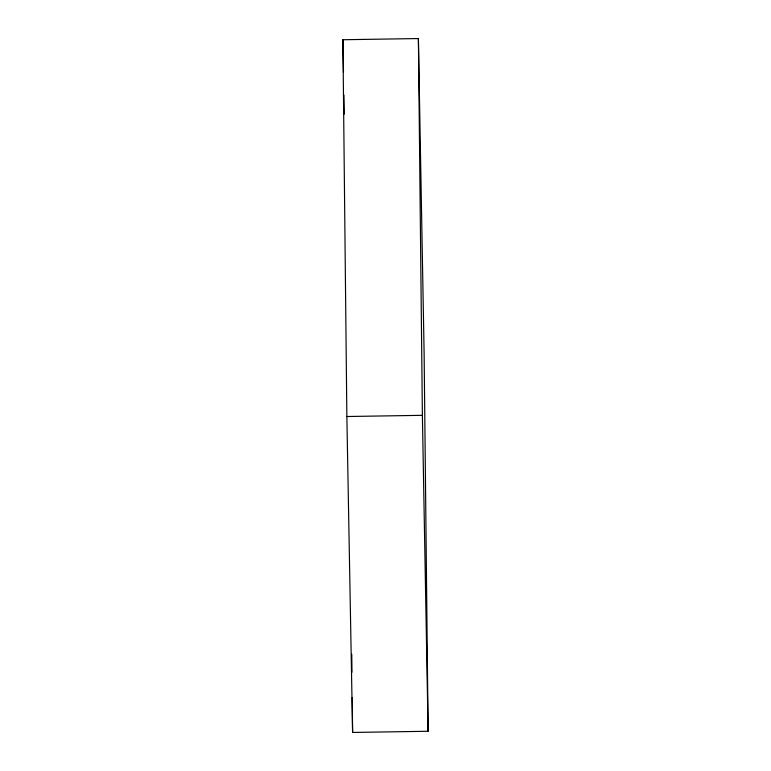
<?xml version="1.0" encoding="UTF-8"?>
<svg xmlns="http://www.w3.org/2000/svg" width="771" height="771" viewBox="0 0 771 771"><rect width="100%" height="100%" fill="white"/><g stroke="black" fill="none" stroke-linecap="round" stroke-linejoin="round"><path stroke-width="1.16" d="M342.893 39.735L418.402 38.55L424.137 354.487L428.107 731.265L352.598 732.45L346.863 416.513L342.893 39.735L343.48 72.166M346.863 416.513L422.383 415.328L418.402 38.55M422.383 415.328L428.107 731.265M343.895 94.997L344.242 114.214M351.769 654.203L351.962 672.264M352.231 697.543L352.598 732.45"/></g></svg>
